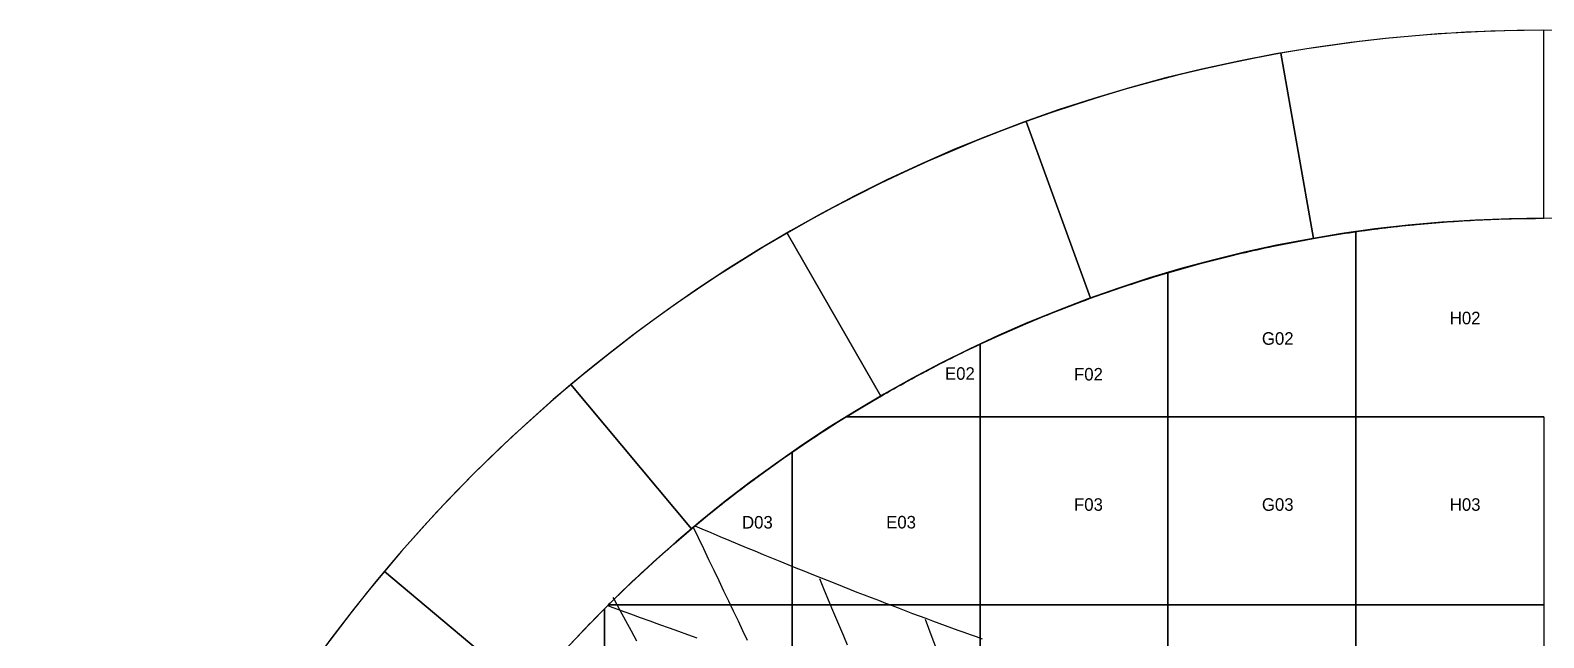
# Model space of a CAD drawing. Header units: millimetres. Extents: x -7250 to 7250, y -7250 to 7250.
# Drawn here: x -7250 to 0, y 4343 to 7250 of the extents above; entities that cross this region are included whole.
import ezdxf

# ---------------------------------------------------------------- set-up
doc = ezdxf.new("R2010")
doc.units = ezdxf.units.MM
for name, color, linetype in [('CUT', 1, 'Continuous'), ('DECL', 30, 'Continuous'), ('HOUR', 7, 'Continuous'), ('HOUR15', 9, 'Continuous'), ('HOUR30', 8, 'Continuous'), ('ID', 3, 'Continuous')]:
    doc.layers.add(name, color=color, linetype=linetype)

msp = doc.modelspace()

# ---------------------------------------------------------------- linework, layer by layer
at = {"layer": 'CUT'}
for points in [[(-1102.7, 6253.5), (-993.4, 6271.8), (-883.7, 6288.2), (-773.9, 6302.7), (-663.8, 6315.2), (-553.4, 6325.8), (-443, 6334.5), (-332.3, 6341.3), (-221.6, 6346.1), (-110.8, 6349), (0, 6350), (0, 7250), (-126.5, 7248.9), (-253, 7245.6), (-379.4, 7240.1), (-505.7, 7232.3), (-631.9, 7222.4), (-757.8, 7210.3), (-883.6, 7196), (-1009, 7179.4), (-1134.1, 7160.7), (-1258.9, 7139.9), (-1102.7, 6253.5)], [(-2171.8, 5967), (-2067.4, 6004), (-1962.3, 6039.2), (-1856.6, 6072.5), (-1750.3, 6104), (-1643.5, 6133.6), (-1536.2, 6161.4), (-1428.4, 6187.2), (-1320.2, 6211.2), (-1211.6, 6233.3), (-1102.7, 6253.5), (-1258.9, 7139.9), (-1383.4, 7116.8), (-1507.4, 7091.6), (-1630.9, 7064.2), (-1753.9, 7034.6), (-1876.4, 7003), (-1998.4, 6969.1), (-2119.7, 6933.2), (-2240.4, 6895.2), (-2360.4, 6855), (-2479.6, 6812.8), (-2171.8, 5967)], [(-3175, 5499.3), (-3078.5, 5553.8), (-2981.1, 5606.7), (-2882.8, 5657.9), (-2783.7, 5707.3), (-2683.6, 5755.1), (-2582.8, 5801), (-2481.1, 5845.2), (-2378.8, 5887.6), (-2275.6, 5928.2), (-2171.8, 5967), (-2479.6, 6812.8), (-2598.2, 6768.5), (-2715.9, 6722.1), (-2832.8, 6673.7), (-2948.8, 6623.2), (-3064, 6570.7), (-3178.2, 6516.3), (-3291.4, 6459.8), (-3403.7, 6401.4), (-3514.9, 6341), (-3625, 6278.7), (-3175, 5499.3)], [(-4081.7, 4864.4), (-3996.2, 4934.9), (-3909.5, 5003.9), (-3821.5, 5071.3), (-3732.4, 5137.3), (-3642.2, 5201.6), (-3550.9, 5264.4), (-3458.5, 5325.6), (-3365, 5385.1), (-3270.5, 5443), (-3175, 5499.3), (-3625, 6278.7), (-3734, 6214.5), (-3841.9, 6148.3), (-3948.6, 6080.4), (-4054.1, 6010.5), (-4158.4, 5938.9), (-4261.4, 5865.4), (-4363.2, 5790.1), (-4463.5, 5713.1), (-4562.6, 5634.3), (-4660.2, 5553.8), (-4081.7, 4864.4)], [(-1800, 5400), (-1800, 6089.5), (-1787.3, 6093.3), (-1768.6, 6098.7), (-1749.9, 6104.1), (-1731.1, 6109.5), (-1712.4, 6114.8), (-1693.6, 6120), (-1674.8, 6125.1), (-1656, 6130.3), (-1637.2, 6135.3), (-1618.4, 6140.3), (-1599.6, 6145.2), (-1580.7, 6150.1), (-1561.8, 6154.9), (-1542.9, 6159.7), (-1524, 6164.4), (-1505.1, 6169), (-1486.2, 6173.6), (-1467.2, 6178.2), (-1448.3, 6182.6), (-1429.3, 6187.1), (-1410.3, 6191.4), (-1391.3, 6195.7), (-1372.3, 6199.9), (-1353.3, 6204.1), (-1334.2, 6208.3), (-1315.2, 6212.3), (-1296.1, 6216.3), (-1277, 6220.3), (-1257.9, 6224.2), (-1238.8, 6228), (-1219.7, 6231.8), (-1200.6, 6235.5), (-1181.5, 6239.1), (-1162.3, 6242.7), (-1143.1, 6246.3), (-1124, 6249.7), (-1104.8, 6253.2), (-1085.6, 6256.5), (-1066.4, 6259.8), (-1047.2, 6263.1), (-1028, 6266.2), (-1008.7, 6269.4), (-989.5, 6272.4), (-970.3, 6275.4), (-951, 6278.4), (-931.7, 6281.3), (-912.5, 6284.1), (-900, 6285.9), (-900, 5400), (-1800, 5400)], [(-2700, 5400), (-2700, 5747.4), (-2697.4, 5748.6), (-2679.7, 5756.9), (-2662, 5765.1), (-2644.3, 5773.2), (-2626.6, 5781.3), (-2608.9, 5789.3), (-2591.1, 5797.3), (-2573.3, 5805.2), (-2555.5, 5813.1), (-2537.6, 5820.9), (-2519.7, 5828.7), (-2501.8, 5836.4), (-2483.9, 5844), (-2466, 5851.6), (-2448, 5859.2), (-2430, 5866.6), (-2412, 5874.1), (-2394, 5881.4), (-2375.9, 5888.8), (-2357.9, 5896), (-2339.8, 5903.2), (-2321.6, 5910.4), (-2303.5, 5917.5), (-2285.3, 5924.5), (-2267.1, 5931.5), (-2248.9, 5938.4), (-2230.7, 5945.3), (-2212.5, 5952.1), (-2194.2, 5958.9), (-2175.9, 5965.6), (-2157.6, 5972.2), (-2139.3, 5978.8), (-2120.9, 5985.3), (-2102.5, 5991.8), (-2084.1, 5998.2), (-2065.7, 6004.6), (-2047.3, 6010.9), (-2028.8, 6017.2), (-2010.4, 6023.4), (-1991.9, 6029.5), (-1973.4, 6035.6), (-1954.8, 6041.6), (-1936.3, 6047.6), (-1917.7, 6053.5), (-1899.2, 6059.3), (-1880.6, 6065.1), (-1861.9, 6070.9), (-1843.3, 6076.6), (-1824.7, 6082.2), (-1806, 6087.8), (-1800, 6089.5), (-1800, 5400), (-2700, 5400)], [(-3341, 5400), (-3331.1, 5406.1), (-3314.5, 5416.3), (-3297.9, 5426.4), (-3281.2, 5436.5), (-3264.6, 5446.6), (-3247.8, 5456.6), (-3231.1, 5466.5), (-3214.3, 5476.4), (-3197.5, 5486.2), (-3180.6, 5496), (-3163.7, 5505.7), (-3146.8, 5515.4), (-3129.9, 5525.1), (-3112.9, 5534.6), (-3095.9, 5544.2), (-3078.9, 5553.6), (-3061.9, 5563), (-3044.8, 5572.4), (-3027.7, 5581.7), (-3010.5, 5591), (-2993.4, 5600.2), (-2976.2, 5609.4), (-2959, 5618.5), (-2941.7, 5627.5), (-2924.4, 5636.5), (-2907.1, 5645.5), (-2889.8, 5654.3), (-2872.4, 5663.2), (-2855, 5672), (-2837.6, 5680.7), (-2820.2, 5689.4), (-2802.7, 5698), (-2785.2, 5706.6), (-2767.7, 5715.1), (-2750.1, 5723.6), (-2732.6, 5732), (-2715, 5740.3), (-2700, 5747.4), (-2700, 5400), (-3341, 5400)], [(-4864.4, 4081.7), (-4792.4, 4166), (-4719, 4249), (-4644.1, 4330.7), (-4567.8, 4411.1), (-4490.1, 4490.1), (-4411.1, 4567.8), (-4330.7, 4644.1), (-4249, 4719), (-4166, 4792.4), (-4081.7, 4864.4), (-4660.2, 5553.8), (-4756.4, 5471.6), (-4851.2, 5387.8), (-4944.5, 5302.3), (-5036.3, 5215.2), (-5126.5, 5126.5), (-5215.2, 5036.3), (-5302.3, 4944.5), (-5387.8, 4851.2), (-5471.6, 4756.4), (-5553.8, 4660.2), (-4864.4, 4081.7)], [(-2700, 4500), (-3600, 4500), (-3600, 5230.9), (-3592.4, 5236.1), (-3576.3, 5247.1), (-3560.2, 5258.1), (-3544.1, 5269), (-3527.9, 5279.8), (-3511.7, 5290.6), (-3495.4, 5301.4), (-3479.1, 5312.1), (-3462.8, 5322.7), (-3446.5, 5333.3), (-3430.1, 5343.9), (-3413.7, 5354.4), (-3397.2, 5364.8), (-3380.8, 5375.2), (-3364.3, 5385.6), (-3347.7, 5395.9), (-3341, 5400), (-2700, 5400), (-2700, 4500)], [(-2700, 5400), (-1800, 5400), (-1800, 4500), (-2700, 4500), (-2700, 5400)], [(-1800, 5400), (-900, 5400), (-900, 4500), (-1800, 4500), (-1800, 5400)], [(-900, 5400), (0, 5400), (0, 4500), (-900, 4500), (-900, 5400)], [(-4480.2, 4500), (-4476.3, 4503.9), (-4462.5, 4517.6), (-4448.6, 4531.3), (-4434.7, 4544.9), (-4420.7, 4558.5), (-4406.7, 4572), (-4392.7, 4585.5), (-4378.6, 4599), (-4364.5, 4612.4), (-4350.3, 4625.7), (-4336.1, 4639.1), (-4321.8, 4652.4), (-4307.5, 4665.6), (-4293.2, 4678.8), (-4278.8, 4691.9), (-4264.4, 4705), (-4249.9, 4718.1), (-4235.4, 4731.1), (-4220.9, 4744.1), (-4206.3, 4757), (-4191.7, 4769.9), (-4177.1, 4782.7), (-4162.4, 4795.5), (-4147.6, 4808.3), (-4132.9, 4821), (-4118.1, 4833.6), (-4103.2, 4846.2), (-4088.3, 4858.8), (-4073.4, 4871.3), (-4058.4, 4883.8), (-4043.4, 4896.2), (-4028.4, 4908.6), (-4013.3, 4921), (-3998.2, 4933.2), (-3983, 4945.5), (-3967.9, 4957.7), (-3952.6, 4969.8), (-3937.4, 4981.9), (-3922.1, 4994), (-3906.7, 5006), (-3891.3, 5018), (-3875.9, 5029.9), (-3860.5, 5041.7), (-3845, 5053.6), (-3829.5, 5065.3), (-3813.9, 5077.1), (-3798.3, 5088.7), (-3782.7, 5100.4), (-3767, 5111.9), (-3751.3, 5123.5), (-3735.6, 5135), (-3719.8, 5146.4), (-3704, 5157.8), (-3688.2, 5169.1), (-3672.3, 5180.4), (-3656.4, 5191.7), (-3640.4, 5202.9), (-3624.5, 5214), (-3608.4, 5225.1), (-3600, 5230.9), (-3600, 4500), (-4480.2, 4500)], [(-5499.3, 3175), (-5443, 3270.5), (-5385.1, 3365), (-5325.6, 3458.5), (-5264.4, 3550.9), (-5201.6, 3642.2), (-5137.3, 3732.4), (-5071.3, 3821.5), (-5003.9, 3909.5), (-4934.9, 3996.2), (-4864.4, 4081.7), (-5553.8, 4660.2), (-5634.3, 4562.6), (-5713.1, 4463.5), (-5790.1, 4363.2), (-5865.4, 4261.4), (-5938.9, 4158.4), (-6010.5, 4054.1), (-6080.4, 3948.6), (-6148.3, 3841.9), (-6214.5, 3734), (-6278.7, 3625), (-5499.3, 3175)], [(-3600, 3600), (-4500, 3600), (-4500, 4480.2), (-4490.1, 4490.1), (-4480.2, 4500), (-3600, 4500), (-3600, 3600)], [(-3600, 4500), (-2700, 4500), (-2700, 3600), (-3600, 3600), (-3600, 4500)], [(-2700, 4500), (-1800, 4500), (-1800, 3600), (-2700, 3600), (-2700, 4500)], [(-1800, 4500), (-900, 4500), (-900, 3600), (-1800, 3600), (-1800, 4500)], [(-900, 4500), (0, 4500), (0, 3600), (-900, 3600), (-900, 4500)]]:
    msp.add_lwpolyline(points, close=True, dxfattribs=at)
for points in [[(0, 5400), (-900, 5400), (-900, 5400), (-900, 6285.9), (-893.2, 6286.9), (-873.9, 6289.6), (-854.6, 6292.2), (-835.3, 6294.8), (-816, 6297.4), (-796.6, 6299.8), (-795.3, 6300), (-777.3, 6302.2), (-758, 6304.6), (-738.6, 6306.9), (-719.3, 6309.1), (-699.9, 6311.3), (-680.5, 6313.4), (-661.2, 6315.5), (-641.8, 6317.5), (-622.4, 6319.4), (-603, 6321.3), (-583.6, 6323.1), (-564.2, 6324.9), (-544.8, 6326.6), (-525.4, 6328.2), (-506, 6329.8), (-486.6, 6331.3), (-467.1, 6332.8), (-447.7, 6334.2), (-428.3, 6335.5), (-408.8, 6336.8), (-389.4, 6338.1), (-369.9, 6339.2), (-350.5, 6340.3), (-331, 6341.4), (-311.6, 6342.4), (-292.1, 6343.3), (-272.7, 6344.1), (-253.2, 6345), (-233.7, 6345.7), (-214.3, 6346.4), (-194.8, 6347), (-175.3, 6347.6), (-155.8, 6348.1), (-136.4, 6348.5), (-116.9, 6348.9), (-97.4, 6349.3), (-77.9, 6349.5), (-58.4, 6349.7), (-39, 6349.9), (-19.5, 6350), (0, 6350)], [(-4639.1, 4336.1), (-4625.7, 4350.3), (-4612.4, 4364.5), (-4599, 4378.6), (-4585.5, 4392.7), (-4572, 4406.7), (-4558.5, 4420.7), (-4544.9, 4434.7), (-4531.3, 4448.6), (-4517.6, 4462.5), (-4503.9, 4476.3), (-4500, 4480.2), (-4500, 3600)]]:
    msp.add_lwpolyline(points, dxfattribs=at)
for radius in [7250, 6350]:
    msp.add_circle((0, 0), radius, dxfattribs=at)
at = {"layer": 'DECL'}
for points in [[(-4066, 4877.5), (-4033.7, 4863.8), (-3989.9, 4845.4), (-3946.7, 4827.3), (-3904.1, 4809.5), (-3862.1, 4792), (-3820.5, 4774.8), (-3779.6, 4757.9), (-3739.1, 4741.2), (-3699.1, 4724.8), (-3659.7, 4708.7), (-3620.7, 4692.9), (-3582.2, 4677.3), (-3544.2, 4662), (-3506.6, 4646.9), (-3469.5, 4632.1), (-3432.8, 4617.5), (-3396.6, 4603.1), (-3360.7, 4589), (-3325.3, 4575), (-3290.2, 4561.3), (-3255.6, 4547.9), (-3221.3, 4534.6), (-3187.4, 4521.5), (-3153.9, 4508.6), (-3120.7, 4496), (-3087.9, 4483.5), (-3055.4, 4471.2), (-3023.3, 4459.1), (-2991.5, 4447.2), (-2960, 4435.5), (-2928.8, 4423.9), (-2898, 4412.5), (-2867.4, 4401.3), (-2837.2, 4390.3), (-2807.2, 4379.4), (-2777.5, 4368.7), (-2748.1, 4358.2), (-2719, 4347.8), (-2690.2, 4337.5)], [(-4483.9, 4496.4), (-4472.2, 4492.1), (-4423.4, 4474.3), (-4375.4, 4456.8), (-4328, 4439.6), (-4281.4, 4422.7), (-4235.4, 4406.1), (-4190, 4389.8), (-4145.2, 4373.7), (-4101.1, 4358), (-4057.6, 4342.5)]]:
    msp.add_lwpolyline(points, dxfattribs=at)
at = {"layer": 'HOUR'}
msp.add_lwpolyline([(-4076, 4875.4), (-4050.4, 4821.9), (-4025.2, 4769.3), (-4000.4, 4717.5), (-3976.1, 4666.5), (-3952, 4616.4), (-3928.4, 4567), (-3905.1, 4518.4), (-3882.2, 4470.5), (-3859.6, 4423.4), (-3837.4, 4376.9), (-3815.5, 4331.1)], dxfattribs=at)
at = {"layer": 'HOUR15'}
for points in [[(-3470.1, 4626.4), (-3450.2, 4578.8), (-3430.5, 4532), (-3411.2, 4485.9), (-3392.1, 4440.4), (-3373.3, 4395.7), (-3354.8, 4351.5), (-3336.6, 4308.1)], [(-4459.1, 4535.6), (-4453.2, 4524.8), (-4425.7, 4474.4), (-4398.6, 4424.8), (-4372, 4375.9), (-4345.7, 4327.8)]]:
    msp.add_lwpolyline(points, dxfattribs=at)
at = {"layer": 'HOUR30'}
msp.add_lwpolyline([(-2962.5, 4430.9), (-2946.7, 4387.8), (-2931.2, 4345.4), (-2915.8, 4303.5)], dxfattribs=at)

# ---------------------------------------------------------------- texts
at = {"layer": 'ID'}
for s, p in [('H02', (-450, 5842.9)), ('G02', (-1350, 5744.8)), ('E02', (-2868.1, 5577.1)), ('F02', (-2250, 5573.7)), ('F03', (-2250, 4950)), ('G03', (-1350, 4950)), ('H03', (-450, 4950)), ('D03', (-3840.4, 4865.1)), ('E03', (-3150, 4865.5))]:
    msp.add_text(s, height=60, dxfattribs=at).set_placement(p)

doc.saveas('drawing.dxf')
